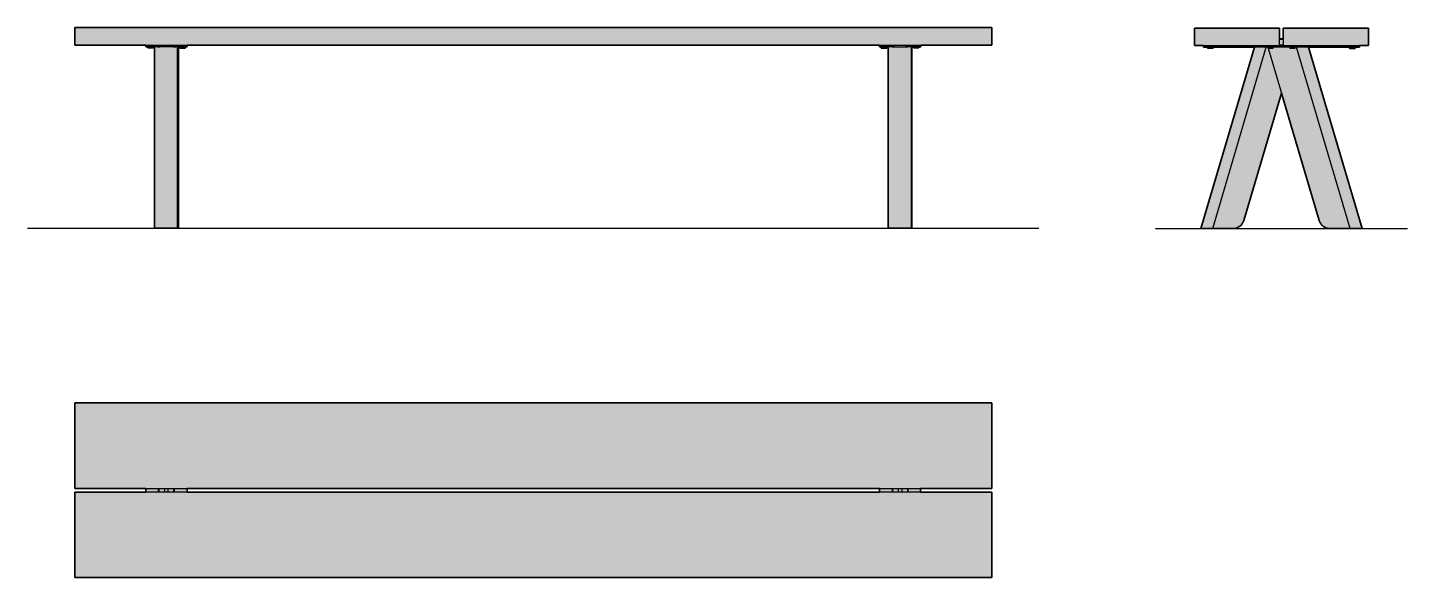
# Model space of a CAD drawing. Header units: millimetres. Extents: x 0 to 3010, y -761 to 437.
import ezdxf

# ---------------------------------------------------------------- set-up
doc = ezdxf.new("R2010")
doc.units = ezdxf.units.MM
doc.linetypes.add('Dots', pattern=[1, 0, -1])
doc.layers.add('Blocks', color=7, linetype='Continuous')
doc.layers.add('Blocks$Fill', color=7, linetype='Continuous', true_color=0xffffff)
for name, color, linetype, lineweight, true_color in [('Blocks$Inner', 7, 'Continuous', 25, 0x007f00), ('Blocks$Outline', 7, 'Continuous', 35, 0xff3f3f), ('Groud', 7, 'Dots', 25, 0x243775)]:
    doc.layers.add(name, color=color, linetype=linetype, lineweight=lineweight, true_color=true_color)

# ---------------------------------------------------------------- blocks, each defined once
blk = doc.blocks.new('Overlapp Bench Side')
at = {"layer": 'Blocks$Fill'}
blk.add_hatch(color=256, dxfattribs=at).paths.add_polyline_path([(-276.9, 0), (-276.9, 17.9), (-276.9, 395), (-273.9, 395), (-273.9, 393.8), (-273.9, 392.8), (-262, 392.8), (-262, 393.8), (-261.9, 393.8), (-261.9, 395), (-257.9, 395), (-257.9, 399), (-102.9, 399), (-102.9, 437), (-2102.9, 437), (-2102.9, 399), (-1947.9, 399), (-1947.9, 395), (-1943.9, 395), (-1943.9, 393.8), (-1943.9, 392.8), (-1932, 392.8), (-1932, 393.8), (-1931.9, 393.8), (-1931.9, 395), (-1928.9, 395), (-1928.9, 0), (-1878.9, 0), (-1876.9, 0), (-1876.9, 17.9), (-1876.9, 395), (-1873.9, 395), (-1873.9, 393.8), (-1873.9, 392.8), (-1873.9, 392.2), (-1862, 392.2), (-1862, 392.8), (-1862, 393.8), (-1861.9, 393.8), (-1861.9, 395), (-1857.9, 395), (-1857.9, 399), (-347.9, 399), (-347.9, 395), (-343.9, 395), (-343.9, 393.8), (-343.9, 392.8), (-343.9, 392.8), (-343.9, 392.2), (-331.9, 392.2), (-331.9, 393.2), (-332, 393.2), (-332, 393.8), (-331.9, 393.8), (-331.9, 395), (-328.9, 395), (-328.9, 0), (-278.9, 0)], flags=0)
at = {"layer": 'Blocks$Inner', "linetype": 'ByBlock'}
for p, q in [((-1885.6, 395), (-1920.2, 395)), ((-1891.9, 399), (-1889.5, 396.6)), ((-1885.6, 395), (-1882.9, 395)), ((-1873.9, 392.8), (-1862, 392.8)), ((-322.9, 399), (-322.9, 395)), ((-320.2, 395), (-285.6, 395)), ((-314, 399), (-316.4, 396.6)), ((-289.5, 396.6), (-291.9, 399)), ((-282.9, 395), (-282.9, 399)), ((-276.9, 17.9), (-278.9, 17.9))]:
    blk.add_line(p, q, dxfattribs=at)
blk.add_lwpolyline([(-102.9, 437), (-2102.9, 437), (-2102.9, 399), (-102.9, 399)], close=True, dxfattribs=at)
for points in [[(-1922.9, 395), (-1947.9, 395), (-1947.9, 399)], [(-1943.9, 395), (-1943.9, 393.8), (-1943.9, 392.8), (-1932, 392.8), (-1932, 393.8), (-1943.9, 393.8), (-1937.9, 393.8), (-1931.9, 393.8), (-1931.9, 395)], [(-1878.9, 0), (-1928.9, 0), (-1928.9, 395)], [(-1922.9, 399), (-1922.9, 395), (-1920.2, 395)], [(-1916.4, 396.6), (-1914, 399)], [(-1857.9, 399), (-1857.9, 395), (-1882.9, 395), (-1882.9, 399)], [(-1876.9, 17.9), (-1876.9, 0), (-1878.9, 0), (-1878.9, 395)], [(-1878.9, 17.9), (-1876.9, 17.9), (-1876.9, 395)], [(-1873.9, 395), (-1873.9, 393.8), (-1873.9, 392.8), (-1873.9, 392.2), (-1862, 392.2), (-1862, 392.8), (-1862, 393.8), (-1873.9, 393.8), (-1868.1, 393.8), (-1861.9, 393.8), (-1861.9, 395)], [(-320.2, 395), (-322.9, 395), (-347.9, 395), (-347.9, 399)], [(-343.9, 395), (-343.9, 393.8), (-343.9, 392.8), (-332, 392.8), (-332, 393.8), (-343.9, 393.8), (-337.9, 393.8), (-331.9, 393.8), (-331.9, 395)], [(-343.9, 392.8), (-343.9, 392.2), (-331.9, 392.2), (-331.9, 393.2), (-332, 393.2)], [(-278.9, 395), (-278.9, 0), (-328.9, 0), (-328.9, 395)], [(-257.9, 399), (-257.9, 395), (-282.9, 395), (-285.6, 395)], [(-278.9, 0), (-276.9, 0), (-276.9, 17.9), (-276.9, 395)], [(-273.9, 395), (-273.9, 393.8), (-273.9, 392.8), (-262, 392.8), (-262, 393.8), (-273.9, 393.8), (-267.9, 393.8), (-261.9, 393.8), (-261.9, 395)]]:
    blk.add_lwpolyline(points, dxfattribs=at)
for centre, start, end in [((-1920.2, 400.5), 270, 315), ((-1885.6, 400.5), 225, 270)]:
    blk.add_arc(centre, 5.5, start, end, dxfattribs=at)
at = {"layer": 'Blocks$Inner', "linetype": 'ByBlock', "extrusion": (0, 0, -1)}
for centre, start, end in [((320.2, 400.5), 225, 270), ((285.6, 400.5), 270, 315)]:
    blk.add_arc(centre, 5.5, start, end, dxfattribs=at)
at = {"layer": 'Blocks$Outline'}
for points in [[(-102.9, 437), (-2102.9, 437)], [(-2102.9, 437), (-2102.9, 399)], [(-102.9, 399), (-102.9, 437)], [(-2102.9, 399), (-1947.9, 399)], [(-1947.9, 399), (-1947.9, 395)], [(-1947.9, 395), (-1943.9, 395)], [(-1943.9, 395), (-1943.9, 393.8)], [(-1943.9, 393.8), (-1943.9, 392.8)], [(-1943.9, 392.8), (-1932, 392.8)], [(-1932, 392.8), (-1932, 393.8)], [(-1932, 393.8), (-1931.9, 393.8)], [(-1931.9, 393.8), (-1931.9, 395)], [(-1931.9, 395), (-1928.9, 395)], [(-1928.9, 395), (-1928.9, 0)], [(-1876.9, 17.9), (-1876.9, 395)], [(-1876.9, 395), (-1873.9, 395)], [(-1873.9, 395), (-1873.9, 393.8)], [(-1873.9, 393.8), (-1873.9, 392.8)], [(-1873.9, 392.8), (-1873.9, 392.2)], [(-1873.9, 392.2), (-1862, 392.2)], [(-1862, 392.8), (-1862, 393.8)], [(-1862, 393.8), (-1861.9, 393.8)], [(-1862, 392.2), (-1862, 392.8)], [(-1861.9, 393.8), (-1861.9, 395)], [(-1861.9, 395), (-1857.9, 395)], [(-1857.9, 395), (-1857.9, 399)], [(-1857.9, 399), (-347.9, 399)], [(-347.9, 399), (-347.9, 395)], [(-347.9, 395), (-343.9, 395)], [(-343.9, 395), (-343.9, 393.8)], [(-343.9, 393.8), (-343.9, 392.8)], [(-343.9, 392.8), (-343.9, 392.8)], [(-343.9, 392.8), (-343.9, 392.2)], [(-343.9, 392.2), (-331.9, 392.2)], [(-332, 393.2), (-332, 393.8)], [(-332, 393.8), (-331.9, 393.8)], [(-331.9, 393.2), (-332, 393.2)], [(-331.9, 393.8), (-331.9, 395)], [(-331.9, 395), (-328.9, 395)], [(-331.9, 392.2), (-331.9, 393.2)], [(-328.9, 395), (-328.9, 0)], [(-276.9, 17.9), (-276.9, 395)], [(-276.9, 395), (-273.9, 395)], [(-273.9, 395), (-273.9, 393.8)], [(-273.9, 393.8), (-273.9, 392.8)], [(-273.9, 392.8), (-262, 392.8)], [(-262, 392.8), (-262, 393.8)], [(-262, 393.8), (-261.9, 393.8)], [(-261.9, 393.8), (-261.9, 395)], [(-261.9, 395), (-257.9, 395)], [(-257.9, 395), (-257.9, 399)], [(-257.9, 399), (-102.9, 399)], [(-1928.9, 0), (-1878.9, 0)], [(-1878.9, 0), (-1876.9, 0)], [(-1876.9, 0), (-1876.9, 17.9)], [(-328.9, 0), (-278.9, 0)], [(-278.9, 0), (-276.9, 0)], [(-276.9, 0), (-276.9, 17.9)]]:
    blk.add_lwpolyline(points, dxfattribs=at)
blk = doc.blocks.new('Overlapp Bench End')
at = {"layer": 'Blocks$Fill'}
blk.add_hatch(color=256, dxfattribs=at).paths.add_polyline_path([(-124.6, 0), (-98.6, 0), (-215.6, 395), (-129.7, 395), (-126.7, 395), (-126.7, 393.8), (-126.7, 392.8), (-125.7, 392.8), (-125.7, 392.2), (-113.7, 392.2), (-113.7, 392.8), (-113.7, 393.8), (-113.7, 395), (-104.7, 395), (-104.7, 399), (-84.7, 399), (-84.7, 437), (-270.7, 437), (-270.7, 413.4), (-278.7, 413.4), (-278.7, 437), (-464.7, 437), (-464.7, 399), (-444.7, 399), (-444.7, 395), (-435.7, 395), (-435.7, 393.8), (-435.7, 392.8), (-430.4, 392.8), (-428.9, 392.8), (-423.7, 392.8), (-423.7, 393.8), (-423.7, 395), (-419.7, 395), (-333.7, 395), (-450.8, 0), (-424.7, 0), (-380.8, 0), (-380.8, 0), (-380.8, 0), (-380.8, 0), (-380.8, 0), (-380.8, 0), (-380.3, 0), (-379.8, 0), (-379.4, 0), (-378.9, 0.1), (-378.4, 0.1), (-377.9, 0.2), (-377.4, 0.2), (-377, 0.3), (-376.5, 0.4), (-376, 0.5), (-375.5, 0.6), (-375, 0.7), (-374.5, 0.8), (-374.1, 0.9), (-373.6, 1.1), (-373.1, 1.2), (-372.6, 1.4), (-372.1, 1.5), (-371.7, 1.7), (-371.2, 1.9), (-370.7, 2.1), (-370.2, 2.3), (-369.8, 2.5), (-369.3, 2.8), (-368.9, 3), (-368.4, 3.3), (-368, 3.5), (-367.5, 3.8), (-367.1, 4.1), (-366.7, 4.4), (-366.2, 4.7), (-365.8, 5), (-365.4, 5.3), (-365, 5.6), (-364.6, 5.9), (-364.2, 6.3), (-363.8, 6.6), (-363.4, 7), (-363.1, 7.3), (-362.7, 7.7), (-362.4, 8.1), (-362, 8.5), (-361.7, 8.9), (-361.4, 9.3), (-361, 9.6), (-360.7, 10.1), (-360.4, 10.5), (-360.1, 10.9), (-359.9, 11.3), (-359.6, 11.7), (-359.3, 12.1), (-359.1, 12.6), (-358.8, 13), (-358.6, 13.4), (-358.4, 13.9), (-358.2, 14.3), (-358, 14.8), (-357.8, 15.2), (-357.6, 15.7), (-357.4, 16.1), (-357.2, 16.6), (-357.1, 17), (-356.9, 17.5), (-356.8, 17.9), (-274.7, 295.2), (-192.5, 17.9), (-192.4, 17.5), (-192.2, 17), (-192.1, 16.6), (-191.9, 16.1), (-191.7, 15.7), (-191.6, 15.2), (-191.4, 14.8), (-191.2, 14.3), (-190.9, 13.9), (-190.7, 13.4), (-190.5, 13), (-190.2, 12.6), (-190, 12.1), (-189.7, 11.7), (-189.5, 11.3), (-189.2, 10.9), (-188.9, 10.5), (-188.6, 10.1), (-188.3, 9.6), (-188, 9.3), (-187.6, 8.9), (-187.3, 8.5), (-187, 8.1), (-186.6, 7.7), (-186.3, 7.3), (-185.9, 7), (-185.5, 6.6), (-185.1, 6.3), (-184.7, 5.9), (-184.3, 5.6), (-183.9, 5.3), (-183.5, 5), (-183.1, 4.7), (-182.7, 4.4), (-182.2, 4.1), (-181.8, 3.8), (-181.4, 3.5), (-180.9, 3.3), (-180.5, 3), (-180, 2.8), (-179.5, 2.5), (-179.1, 2.3), (-178.6, 2.1), (-178.1, 1.9), (-177.7, 1.7), (-177.2, 1.5), (-176.7, 1.4), (-176.2, 1.2), (-175.8, 1.1), (-175.3, 0.9), (-174.8, 0.8), (-174.3, 0.7), (-173.8, 0.6), (-173.3, 0.5), (-172.8, 0.4), (-172.4, 0.3), (-171.9, 0.2), (-171.4, 0.2), (-170.9, 0.1), (-170.4, 0.1), (-170, 0), (-169.5, 0), (-169, 0), (-168.6, 0), (-168.6, 0), (-168.6, 0), (-168.6, 0), (-168.6, 0), (-168.6, 0)], flags=0)
at = {"layer": 'Blocks$Inner', "linetype": 'ByBlock'}
for p, q in [((-428.9, 392.8), (-430.4, 392.8)), ((-424.7, 0), (-307.7, 395)), ((-419.7, 399), (-419.7, 395)), ((-303.6, 392.8), (-192.5, 17.9)), ((-297.9, 392.8), (-299.4, 392.8)), ((-270.7, 413.4), (-278.7, 413.4)), ((-270.7, 411.8), (-278.7, 411.8)), ((-270.7, 399.4), (-278.7, 399.4)), ((-249.9, 392.8), (-251.4, 392.8)), ((-124.6, 0), (-241.6, 395)), ((-129.7, 395), (-129.7, 399)), ((-118.9, 392.8), (-120.4, 392.8))]:
    blk.add_line(p, q, dxfattribs=at)
for points in [[(-278.7, 399), (-278.7, 437), (-464.7, 437), (-464.7, 399), (-278.7, 399), (-270.7, 399), (-84.7, 399), (-84.7, 437), (-270.7, 437), (-270.7, 399)], [(-333.7, 395), (-450.8, 0), (-424.7, 0), (-380.8, 0)], [(-104.7, 399), (-104.7, 395), (-129.7, 395), (-419.7, 395), (-444.7, 395), (-444.7, 399)], [(-435.7, 395), (-435.7, 393.8), (-435.7, 392.8), (-430.4, 392.8), (-430.4, 393.8), (-435.7, 393.8), (-423.7, 393.8), (-428.9, 393.8), (-428.9, 392.8), (-423.7, 392.8), (-423.7, 393.8), (-423.7, 395)], [(-304.7, 395), (-304.7, 393.8), (-304.7, 392.8), (-299.4, 392.8), (-299.4, 393.8), (-304.7, 393.8), (-292.7, 393.8), (-297.9, 393.8), (-297.9, 392.8), (-292.7, 392.8), (-292.7, 393.8), (-292.7, 395)], [(-256.7, 395), (-256.7, 393.8), (-256.7, 392.8), (-251.4, 392.8), (-251.4, 393.8), (-256.7, 393.8), (-244.7, 393.8), (-249.9, 393.8), (-249.9, 392.8), (-244.7, 392.8), (-244.7, 393.8), (-244.7, 395)], [(-168.6, 0), (-124.6, 0), (-98.6, 0), (-215.6, 395)], [(-126.7, 395), (-126.7, 393.8), (-126.7, 392.8), (-125.7, 392.8), (-120.4, 392.8), (-120.4, 393.8), (-125.7, 393.8)], [(-126.7, 393.8), (-125.7, 393.8), (-113.7, 393.8), (-118.9, 393.8), (-118.9, 392.8), (-113.7, 392.8)], [(-125.7, 395), (-125.7, 393.8), (-125.7, 392.8), (-125.7, 392.2), (-113.7, 392.2), (-113.7, 392.8), (-113.7, 393.8), (-113.7, 395)], [(-356.8, 17.9), (-274.7, 295.2)]]:
    blk.add_lwpolyline(points, dxfattribs=at)
for centre, start, end in [((-380.8, 25), 270, 343.5), ((-168.6, 25), 196.5, 270)]:
    blk.add_arc(centre, 25, start, end, dxfattribs=at)
at = {"layer": 'Blocks$Outline'}
for points in [[(-278.7, 437), (-464.7, 437)], [(-464.7, 437), (-464.7, 399)], [(-278.7, 413.4), (-278.7, 437)], [(-84.7, 437), (-270.7, 437)], [(-270.7, 437), (-270.7, 413.4)], [(-84.7, 399), (-84.7, 437)], [(-464.7, 399), (-444.7, 399)], [(-333.7, 395), (-450.8, 0)], [(-444.7, 399), (-444.7, 395)], [(-444.7, 395), (-435.7, 395)], [(-435.7, 395), (-435.7, 393.8)], [(-435.7, 393.8), (-435.7, 392.8)], [(-435.7, 392.8), (-430.4, 392.8)], [(-430.4, 392.8), (-428.9, 392.8)], [(-428.9, 392.8), (-423.7, 392.8)], [(-423.7, 393.8), (-423.7, 395)], [(-423.7, 395), (-419.7, 395)], [(-423.7, 392.8), (-423.7, 393.8)], [(-419.7, 395), (-333.7, 395)], [(-270.7, 413.4), (-278.7, 413.4)], [(-98.6, 0), (-215.6, 395)], [(-215.6, 395), (-129.7, 395)], [(-129.7, 395), (-126.7, 395)], [(-126.7, 395), (-126.7, 393.8)], [(-126.7, 393.8), (-126.7, 392.8)], [(-126.7, 392.8), (-125.7, 392.8)], [(-125.7, 392.8), (-125.7, 392.2)], [(-125.7, 392.2), (-113.7, 392.2)], [(-113.7, 393.8), (-113.7, 395)], [(-113.7, 395), (-104.7, 395)], [(-113.7, 392.8), (-113.7, 393.8)], [(-113.7, 392.2), (-113.7, 392.8)], [(-104.7, 395), (-104.7, 399)], [(-104.7, 399), (-84.7, 399)], [(-356.8, 17.9), (-274.7, 295.2)], [(-274.7, 295.2), (-192.5, 17.9)], [(-450.8, 0), (-424.7, 0)], [(-424.7, 0), (-380.8, 0)], [(-168.6, 0), (-124.6, 0)], [(-124.6, 0), (-98.6, 0)]]:
    blk.add_lwpolyline(points, dxfattribs=at)
for points, weights, knots in [([(-380.8, 0), (-380.8, 0), (-362.1, 0), (-356.8, 17.9)], [0.999999981655, 0.999999972482, 0.801253831036, 1], [0.000001, 0.000001, 0.000001, 0.000003, 32.070425, 32.070425, 32.070425]), ([(-192.5, 17.9), (-187.2, 0), (-168.6, 0), (-168.6, 0)], [1, 0.801253824385, 0.999999982458, 0.999999988305], [0, 0, 0, 32.070423, 32.070424, 32.070424, 32.070424])]:
    blk.add_rational_spline(points, weights, degree=2, knots=knots, dxfattribs=at)
blk = doc.blocks.new('Overlapp Bench Top')
at = {"layer": 'Blocks$Fill'}
h = blk.add_hatch(color=256, dxfattribs=at)
h.paths.add_polyline_path([(-2000, 93), (-2000, -93), (0, -93), (0, 93), (-155, 93), (-155, 101), (0, 101), (0, 287), (-2000, 287), (-2000, 101), (-1845, 101), (-1845, 93)], flags=0)
h.paths.add_polyline_path([(-1755, 93), (-1755, 101), (-245, 101), (-245, 93)], flags=0)
at = {"layer": 'Blocks$Inner', "linetype": 'ByBlock'}
for p, q in [((-1845, 93), (-1845, 101)), ((-1817.3, 93), (-1817.3, 101)), ((-1816.2, 93), (-1816.2, 101)), ((-1803.9, 93), (-1803.9, 101)), ((-1796.1, 93), (-1796.1, 101)), ((-1783.8, 93), (-1783.8, 101)), ((-1782.7, 93), (-1782.7, 101)), ((-1755, 93), (-1755, 101)), ((-245, 101), (-245, 93)), ((-217.3, 101), (-217.3, 93)), ((-216.2, 101), (-216.2, 93)), ((-203.9, 101), (-203.9, 93)), ((-196.1, 101), (-196.1, 93)), ((-183.8, 101), (-183.8, 93)), ((-182.7, 101), (-182.7, 93)), ((-155, 101), (-155, 93))]:
    blk.add_line(p, q, dxfattribs=at)
for points in [[(0, 287), (-2000, 287), (-2000, 101), (0, 101)], [(0, 93), (-2000, 93), (-2000, -93), (0, -93)]]:
    blk.add_lwpolyline(points, close=True, dxfattribs=at)
at = {"layer": 'Blocks$Outline'}
for points in [[(0, 287), (-2000, 287)], [(-2000, 287), (-2000, 101)], [(0, 101), (0, 287)], [(-2000, 101), (-1845, 101)], [(-2000, 93), (-2000, -93)], [(-1845, 93), (-2000, 93)], [(-1845, 101), (-1845, 93)], [(-1755, 93), (-1755, 101)], [(-1755, 101), (-245, 101)], [(-245, 93), (-1755, 93)], [(-245, 101), (-245, 93)], [(-155, 93), (-155, 101)], [(-155, 101), (0, 101)], [(0, 93), (-155, 93)], [(0, -93), (0, 93)], [(-2000, -93), (0, -93)]]:
    blk.add_lwpolyline(points, dxfattribs=at)

msp = doc.modelspace()

# ---------------------------------------------------------------- linework, layer by layer
at = {"layer": 'Groud', "linetype": 'ByBlock'}
for points in [[(0, 0), (2205.9, 0)], [(2460.3, -0.9), (3009.6, -0.9)]]:
    msp.add_lwpolyline(points, dxfattribs=at)

# ---------------------------------------------------------------- block references
at = {"layer": 'Blocks'}
for name, p in [('Overlapp Bench Side', (2205.9, 0)), ('Overlapp Bench End', (3009.6, -0.9)), ('Overlapp Bench Top', (2102.9, -668))]:
    msp.add_blockref(name, p, dxfattribs=at)

doc.saveas('drawing.dxf')
